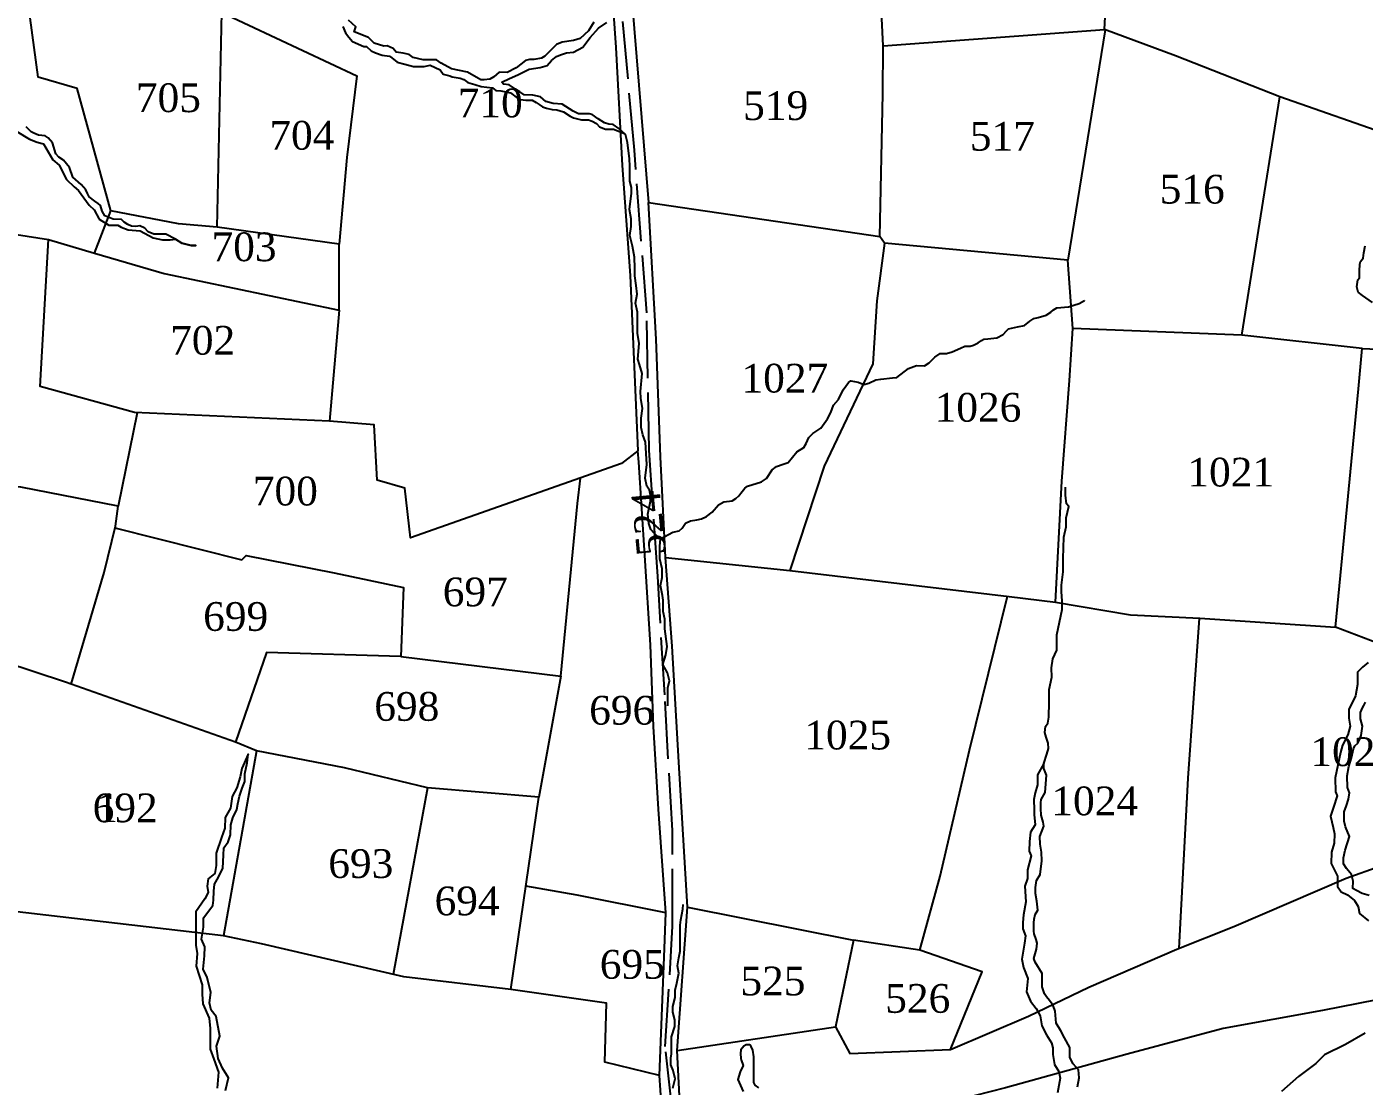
# Model space of a CAD drawing. Header units: millimetres. Extents: x 232 to 2351, y -1279 to 995.
# Drawn here: x 1761.8 to 2041.3, y -357.6 to -136.2 of the extents above; entities that cross this region are included whole.
import ezdxf

# ---------------------------------------------------------------- set-up
doc = ezdxf.new("R2010")
doc.units = ezdxf.units.MM
doc.header["$MEASUREMENT"] = 0
doc.linetypes.add('ACAD_ISO02W100', pattern=[15, 12, -3])
for name, color, linetype in [('CARTTRACK', 30, 'ACAD_ISO02W100'), ('NALA', 4, 'Continuous'), ('SURVEY_BND', 7, 'Continuous'), ('SURVEY_NO', 7, 'Continuous')]:
    doc.layers.add(name, color=color, linetype=linetype)
doc.styles.get("Standard").update_dxf_attribs({"font": 'TIMES.TTF'})

msp = doc.modelspace()

# ---------------------------------------------------------------- linework, layer by layer
at = {"layer": 'CARTTRACK'}
msp.add_lwpolyline([(1874.55, -391.69), (1880.15, -386.6), (1894.28, -379.83), (1897.6, -377.15), (1896.65, -362.3), (1895.24, -349.27), (1896.78, -324.12), (1896.72, -304.15), (1895.12, -275.77), (1893.65, -251.08), (1891.86, -224.66), (1891.35, -195.99), (1888.79, -162.03), (1885.91, -129.91)], dxfattribs=at)
at = {"layer": 'NALA'}
for points in [[(1827.88, -136.18), (1828.44, -137.49), (1829.1, -138.44), (1829.89, -139.29), (1832.28, -140.34), (1832.84, -140.36), (1833.77, -141.24), (1834.72, -141.7), (1836.06, -142.16), (1837.6, -142.38), (1838.11, -142.7), (1839.23, -143.6), (1840.84, -144.02), (1842.62, -144.5), (1844.89, -144.5), (1846.14, -144.28), (1848.22, -145.26), (1848.86, -146.16), (1850.25, -146.48), (1850.71, -146.7), (1852.39, -146.94), (1853.16, -147.23), (1853.99, -147.9), (1855.46, -148.3), (1856.74, -148.7), (1859.12, -148.97), (1859.82, -149.58), (1860.91, -149.61), (1862.89, -150.06), (1864.35, -151.17), (1864.99, -151.41), (1866.11, -151.54), (1867.42, -151.6), (1868.27, -152.05), (1868.89, -152.5), (1869.56, -152.96), (1870.44, -153.25), (1871.64, -153.52), (1872.55, -153.6), (1873.94, -154.03), (1875.38, -154.93), (1876.08, -155.23), (1877.71, -155.65), (1878.59, -155.68), (1879.2, -155.68), (1879.95, -155.95), (1880.89, -156.45), (1881.5, -157.12), (1882.76, -157.6), (1884.41, -157.65), (1886.69, -158.52)], [(1880.31, -135.26), (1879.17, -137.05), (1877.48, -138.69), (1876.06, -139.12), (1873.67, -139.45), (1872.52, -139.94), (1871.22, -141.24), (1870.07, -142.39), (1869.36, -142.82), (1867.78, -143.09), (1866.86, -143.09), (1866.04, -143.31), (1864.08, -144.83), (1862.17, -145.76), (1860.54, -145.7), (1859.45, -146.68), (1858.58, -147.17), (1857.38, -147.34), (1856.67, -147.34), (1853.89, -145.7), (1853.89, -145.7), (1850.57, -145.05), (1850.57, -145.05), (1848.39, -143.85), (1848.39, -143.85), (1847.41, -143.15), (1847.41, -143.15), (1844.67, -143.14), (1842.57, -142.65), (1841.7, -142.04), (1840.5, -141.75), (1839.01, -141.53), (1838.4, -140.77), (1837.16, -140.24), (1836.47, -140.29), (1834.42, -139.65), (1833.2, -138.48), (1830.25, -137.31), (1830.59, -136.25), (1829.03, -134.83)], [(1894.12, -243.17), (1892.89, -241.99), (1892.23, -241.27), (1891.8, -240.02), (1891.62, -238.03), (1892.15, -235.35), (1892.15, -234.09), (1891.91, -233.07), (1891.4, -232.22), (1891.06, -230.55), (1891.4, -227.68), (1891.26, -225.4), (1891.13, -222.99), (1890.58, -221.45), (1890.21, -219.92), (1890.21, -218.02), (1890.45, -215.99), (1890.11, -213.85), (1890.04, -212.45), (1890.38, -208.67), (1889.87, -206.8), (1889.49, -205.64), (1889.77, -202.39), (1889.46, -200.21), (1889.46, -197.87), (1889.46, -195.86), (1889.02, -193.95), (1889.36, -192.07), (1889.19, -190.26), (1888.88, -188.26), (1888.85, -186.66), (1888.81, -184.34), (1888.37, -182.08), (1887.86, -179.87), (1888.13, -177.96), (1888.1, -176.33), (1887.76, -174.39), (1888.2, -171.01), (1888.2, -169.78), (1887.86, -168.49), (1887.83, -165.36), (1887.76, -163.79), (1887.35, -160.44), (1886.94, -158.74), (1885.54, -157.51), (1884.35, -156.66), (1883.47, -156.6), (1882.51, -156.32), (1881.25, -155.47), (1879.99, -154.59), (1879.38, -154.45), (1878.32, -154.45), (1877.1, -154.45), (1876.01, -153.87), (1873.72, -152.38), (1871.83, -152.29), (1870.26, -151.85), (1869.14, -150.89), (1869.14, -150.89), (1867.57, -150.52), (1865.73, -150.45), (1864.85, -149.81), (1863.96, -149.26), (1862.6, -148.38), (1861.44, -148.24), (1861.07, -147.8), (1861.07, -147.8), (1862.7, -147.05), (1864.44, -146.3), (1866.11, -145.42), (1866.82, -145.08), (1869.07, -144.76), (1870.57, -144.31), (1871.46, -143.29), (1872.51, -142.41), (1873.33, -142.07), (1874.59, -141.69), (1876.05, -141.56), (1878.03, -140.47), (1879.57, -138.45), (1881.31, -136.55), (1883.01, -135.32)], [(1759.76, -158.11), (1762.4, -159.73), (1763.99, -160.37), (1765.3, -160.69), (1765.8, -161.49), (1767.29, -164.01), (1768.62, -165.13), (1770.12, -168.13), (1771.77, -169.64), (1772.65, -170.45), (1773.22, -171.21), (1774.86, -173.52), (1775.9, -174.46), (1776.96, -176.43), (1778.95, -177.7), (1780.85, -177.68), (1781.58, -178.08), (1783, -178.67), (1785.56, -178.89), (1788.21, -180.32), (1790.19, -180.77), (1791.81, -180.77), (1792.93, -180.58), (1794.21, -181.46), (1796.19, -181.95), (1797.18, -181.95), (1796.19, -181.95), (1794.21, -181.46), (1792.93, -180.58), (1790.87, -179.58), (1789.77, -179.58), (1788.39, -179.56), (1787.23, -179.09), (1786.49, -178.28), (1785.46, -177.85), (1784.6, -177.95), (1783.7, -177.91), (1782.95, -177.56), (1782.2, -177.07), (1781.95, -176.85), (1781.63, -176.5), (1779.91, -176.43), (1778.12, -175.76), (1777.57, -174.74), (1777.24, -173.56), (1776.76, -173.15), (1776.06, -172.66), (1774.9, -171.75), (1774.5, -171.03), (1774.21, -170.28), (1773.21, -169.16), (1771.49, -167.64), (1770.73, -165.64), (1769.51, -164.11), (1768.55, -163.48), (1767.92, -162.75), (1767.21, -160.5), (1766.34, -159.4), (1765.67, -159.04), (1764.28, -158.85), (1763.3, -158.49), (1762.76, -158.18), (1761.72, -157.16)], [(2042.97, -193.82), (2040.91, -192.34), (2040, -191.69), (2039.75, -190.53), (2039.96, -189.12), (2040.25, -188.68), (2040.29, -187.27), (2040.36, -185.81), (2040.51, -185.27), (2041.02, -184.58), (2041.16, -183.46), (2041.49, -181.97)], [(1895.79, -278.1), (1895.79, -276.63), (1895.76, -275.59), (1895.76, -274.31), (1896.09, -272.89), (1895.73, -271.23), (1894.72, -269.43), (1895.35, -267.41), (1895.65, -265.72), (1895.16, -261.98), (1895.16, -259.99), (1894.8, -258.39), (1894.8, -256.04), (1894.64, -255.03), (1894.23, -252.96), (1894.61, -251.25), (1894.61, -249.45), (1894.12, -247.35), (1894.12, -244.75), (1894.26, -243.17), (1896.8, -241.8), (1898.14, -241.55), (1898.79, -240.98), (1899.48, -239.94), (1900.49, -239.45), (1901.83, -239.2), (1902.81, -239.04), (1903.88, -238.55), (1905.02, -237.62), (1906.37, -236.08), (1907.46, -235.46), (1909.21, -235.26), (1909.97, -234.8), (1910.58, -234.23), (1910.99, -233.65), (1911.86, -232.62), (1912.41, -232.18), (1915.31, -231.3), (1916.37, -230.59), (1917.55, -228.82), (1918.5, -228.08), (1919.9, -227.62), (1920.88, -227.26), (1922.69, -225.01), (1924.22, -224.11), (1924.69, -223.26), (1925.23, -222.01), (1926.05, -221.19), (1927.09, -220.53), (1927.72, -220.07), (1929.15, -218.17), (1929.8, -216.81), (1930.4, -215.25), (1931.41, -214.1), (1932.37, -212.11), (1933.52, -210.53), (1934.01, -210.2), (1935.54, -210.45), (1936.69, -210.97), (1937.78, -210.69), (1939.26, -209.98), (1940.27, -209.82), (1942.73, -209.57), (1943.6, -209.52), (1946.04, -207.65), (1947.76, -207), (1949.43, -207.05), (1950.36, -206.45), (1951.53, -205.28), (1952.68, -204.51), (1953.99, -204.46), (1955.2, -204.17), (1956.9, -203.38), (1957.85, -202.99), (1958.92, -202.97), (1959.66, -202.78), (1960.61, -202.26), (1961.3, -201.79), (1961.76, -201.47), (1962.66, -201.44), (1964.49, -201.19), (1965.86, -200.54), (1966.54, -199.72), (1966.98, -199.31), (1968.84, -198.9), (1970.26, -198.65), (1971.38, -197.72), (1972.25, -197.15), (1973.16, -196.99), (1974.8, -196.51), (1975.76, -195.86), (1976.36, -195.36), (1977.05, -194.98), (1979.48, -194.71), (1980.62, -194.41), (1981.69, -194.03), (1982.86, -193.43), (1982.86, -193.43)], [(1974.31, -290.15), (1974.94, -288.18), (1975.31, -286.97), (1975.22, -285.91), (1974.85, -284.66), (1974.57, -283.65), (1974.66, -282.44), (1975.17, -281.7), (1975.4, -280.46), (1975.45, -277.33), (1975.45, -274.65), (1976.01, -272.11), (1975.96, -270.12), (1976.24, -268.27), (1977.02, -266.47), (1977.02, -264.3), (1977.02, -263.24), (1978.14, -257.99), (1978.14, -256.14), (1978, -254.29), (1978.04, -252.85), (1978.37, -250.08), (1978.37, -247.3), (1978.54, -242.85), (1979.03, -240.67), (1979.03, -238.82), (1979.58, -236.42), (1979.06, -235.88), (1978.84, -234.1), (1978.84, -232.41)], [(2042.07, -269.04), (2040.94, -270.01), (2039.85, -271.06), (2039.89, -273.63), (2039.45, -275.97), (2038.03, -278.89), (2038.03, -280.67), (2038.36, -282.36), (2037.87, -284.17), (2036.7, -286.3), (2036.3, -287.83), (2035.21, -293.13), (2035.25, -296.03), (2035.61, -296.92), (2034.85, -299.25), (2034.2, -301.14), (2034.81, -303.49), (2035.09, -304.82), (2034.97, -306.75), (2034.41, -308.69), (2034.37, -311.02), (2035.66, -313.67), (2035.7, -315.84), (2036.47, -316.93), (2037.8, -317.57), (2039.21, -318.78), (2039.97, -319.99), (2040.26, -321.44), (2042.15, -323.01)], [(2042.27, -317.69), (2040.82, -317.26), (2039.65, -316.67), (2038.86, -316.28), (2038.96, -314.75), (2038.6, -313.34), (2037.58, -312.07), (2036.93, -311.09), (2036.93, -309.82), (2037.26, -308.26), (2038.2, -305.36), (2037.33, -303.37), (2037.08, -302.17), (2037.11, -300.25), (2037.55, -298.91), (2037.98, -297.56), (2038.17, -296.26), (2037.8, -295.17), (2037.69, -292.74), (2038.08, -290.76), (2038.59, -288.95), (2039.06, -287.1), (2039.32, -286.48), (2039.9, -285.86), (2040.37, -284.96), (2040.66, -284.3), (2040.88, -282.33), (2040.52, -280.8), (2040.52, -279.5), (2040.88, -278.52), (2041.17, -278.01), (2041.57, -277.29)], [(1803.36, -358.42), (1803.98, -355.77), (1802.73, -353.77), (1801.85, -351.73), (1801.48, -349.18), (1802.19, -347.09), (1801.43, -343.02), (1800.39, -341.68), (1800.01, -340.14), (1800.31, -337.97), (1799.51, -334.84), (1798.68, -333.08), (1799, -330.34), (1799.04, -328.46), (1798.37, -326.83), (1798.75, -324.33), (1798.75, -322.37), (1800.68, -319.81), (1800.84, -318.72), (1800.93, -316.84), (1801.05, -315.34), (1801.89, -313.88), (1802.77, -311.99), (1802.94, -309.27), (1803.02, -307.73), (1803.9, -306.48), (1804.4, -305.02), (1804.44, -302.97), (1804.9, -301.51), (1805.74, -299.78), (1805.95, -298.53), (1806.28, -296.95), (1806.87, -295.28), (1807.41, -293.9), (1807.41, -292.31), (1807.91, -290.02), (1808.08, -288.18), (1806.74, -291.19), (1806.45, -292.9), (1805.7, -295.19), (1804.78, -297.03), (1804.4, -299.45), (1803.32, -301.45), (1803.19, -303.67), (1802.52, -305.63), (1801.39, -308.9), (1801.39, -311.45), (1801.1, -313.12), (1799.76, -314.2), (1799.51, -315.79), (1799.76, -317.08), (1799.01, -318.42), (1797.13, -321.11), (1797.13, -324.12), (1797.13, -328.08), (1797.42, -329.8), (1797.21, -332.47), (1798.51, -336.37), (1798.51, -338.34), (1798.59, -340.34), (1799.93, -343.34), (1800.18, -345.51), (1800.18, -349.8), (1800.93, -351.93), (1801.89, -354.64), (1801.6, -357.94)], [(1981.33, -357.66), (1981.73, -355.77), (1981.57, -354.12), (1980.48, -352.91), (1979.76, -351.54), (1979.76, -349.45), (1978.63, -347.47), (1977.9, -345.98), (1976.93, -344.37), (1976.69, -341.85), (1976.29, -340.68), (1975.52, -339.64), (1974.92, -338.87), (1974.47, -338.27), (1973.95, -336.82), (1973.95, -335.61), (1973.99, -334.04), (1972.54, -331.63), (1972.22, -330.86), (1972.78, -328.89), (1972.94, -327.69), (1972.7, -326.92), (1972.29, -325.71), (1972.25, -325.19), (1972.25, -323.42), (1972.33, -322.65), (1972.54, -321.65), (1973.06, -320.76), (1972.86, -318.89), (1972.62, -317.32), (1972.62, -316.07), (1972.82, -314.58), (1973.58, -313.34), (1973.91, -310.44), (1973.83, -308.67), (1973.58, -307.02), (1973.5, -305.36), (1974.31, -303.21), (1974.19, -302.36), (1973.75, -300.95), (1973.67, -299.54), (1973.67, -298.38), (1973.79, -297.69), (1974.59, -296.2), (1974.88, -292.6), (1974.31, -291.15), (1974.31, -290.15), (1973.02, -292.52), (1973.02, -294.58), (1972.5, -296.27), (1972.22, -297.68), (1972.34, -299.85), (1972.34, -300.82), (1972.49, -302.98), (1971.52, -304.51), (1971.32, -306.4), (1971.28, -308.45), (1971.68, -309.42), (1970.92, -312.32), (1970.92, -314.17), (1970.39, -315.78), (1970.55, -319.04), (1970.11, -321.77), (1969.91, -323.38), (1969.91, -324.67), (1970.47, -326.16), (1970.27, -327.69), (1969.75, -331.03), (1970.11, -332.72), (1970.96, -335.02), (1970.72, -337.86), (1971.56, -339.8), (1972.73, -341.33), (1973.58, -342.86), (1973.94, -344.91), (1974.87, -346.82), (1975.96, -348.51), (1976.2, -349.52), (1976.2, -350.92), (1976.56, -353.02), (1977.45, -354.51), (1977.73, -355.84), (1977.2, -358.92)], [(1896.8, -357.93), (1897.32, -356.03), (1896.88, -354.25), (1896.39, -353.12), (1896.39, -351.66), (1896.51, -350.81), (1896.51, -349.96), (1896.51, -348.95), (1896.51, -348.18), (1896.51, -347.21), (1897.2, -345.08), (1897.2, -343.7), (1896.84, -342.08), (1896.84, -340.87), (1897.28, -339.05), (1897.32, -337.47), (1897.65, -336.01), (1898.05, -333.96), (1897.77, -332.42), (1898.05, -330.72), (1898.34, -329.31), (1898.34, -327.52), (1898.34, -325.7), (1898.38, -323.92), (1898.46, -322.79), (1898.9, -320.56), (1898.95, -319.59)], [(2041.47, -346.44), (2037.39, -348.87), (2033, -351), (2031.14, -352.81), (2027.55, -355.51), (2023.99, -358.63)], [(1914.77, -357.86), (1914, -357.3), (1913.76, -356.77), (1913.76, -355.85), (1913.76, -353.07), (1913.76, -351.42), (1913.52, -350.05), (1913.2, -349.29), (1912.88, -348.88), (1912.15, -348.92), (1911.63, -349.17), (1911.02, -349.93), (1910.94, -350.74), (1911.02, -351.78), (1911.1, -352.06), (1911.51, -353.19), (1910.9, -354.52), (1910.42, -356.13), (1911.51, -358.63)]]:
    msp.add_lwpolyline(points, dxfattribs=at)
at = {"layer": 'SURVEY_BND'}
for points in [[(1882.38, -90.97), (1883.41, -118.71), (1884.92, -140.58), (1886.2, -165.23), (1887.93, -188.17), (1889.51, -224.79), (1886.08, -227.5), (1842.01, -242.97), (1840.83, -232.65), (1835.03, -230.97), (1834.45, -219.38), (1825.1, -218.6)], [(2054.01, -118.78), (2047.97, -159.38), (2023.65, -150.84), (2001.83, -142.27), (1986.98, -136.8), (1987.76, -122.18), (1987.4, -108.03), (1987.76, -99.69)], [(1736.44, -176.01), (1766.35, -180.66), (1775.96, -183.52), (1779.38, -174.66), (1772.34, -149.13), (1764.24, -146.73), (1762.53, -134.39), (1756.23, -107.55)], [(1888.22, -130.66), (1891.72, -172.95), (1940.1, -180.05), (1940.7, -150.25), (1940.78, -140.23), (1940.31, -131.64)], [(1801.6, -178.13), (1802.62, -133.28), (1830.77, -146.45), (1828.74, -163.51), (1827.13, -181.67)], [(1987.13, -136.85), (1979.35, -185), (1941.03, -181.41), (1940.1, -180.05)], [(1940.78, -140.23), (1986.98, -136.8)], [(2015.7, -200.69), (2020.4, -170.91), (2023.65, -150.84)], [(2040.86, -203.46), (2081.7, -205.21), (2073.71, -182.44), (2066.52, -163.08), (2047.97, -159.38)], [(1895.31, -247.07), (1894.23, -226.09), (1893.31, -201.48), (1891.72, -172.95)], [(1775.96, -183.52), (1790.53, -187.75), (1827.13, -195.44), (1827.13, -181.67), (1801.6, -178.13), (1793.57, -177.37), (1779.38, -174.66)], [(1827.13, -195.44), (1825.1, -218.6), (1784.35, -216.84), (1764.61, -211.37), (1766.35, -180.66)], [(1941.03, -181.41), (1939.44, -193.47), (1938.61, -206.68), (1928.42, -228.02), (1921.29, -249.82), (1967.06, -255.23), (1976.78, -256.41), (1978.08, -231.13), (1979.68, -210.16), (1980.38, -199.28), (1979.35, -185)], [(1976.78, -256.41), (1992.47, -259.07), (2006.92, -259.79), (2035.3, -261.67), (2037.73, -236.47), (2040.05, -211.9), (2040.86, -203.46), (2015.7, -200.69), (1980.38, -199.28)], [(1784.88, -216.86), (1780.9, -236.36), (1760.61, -232.41), (1738.79, -231.03), (1723.83, -228.03)], [(1895.33, -321.32), (1893.82, -299.69), (1892.79, -282.41), (1892.14, -265.34), (1890.94, -246.71), (1889.69, -227.22), (1889.51, -224.79)], [(1840, -267.77), (1873.44, -271.89), (1876.92, -235.81), (1877.52, -230.51)], [(1771.13, -273.55), (1778.03, -250.25), (1780.35, -240.53), (1780.9, -236.36)], [(1780.26, -240.9), (1806.74, -247.56), (1807.65, -246.72), (1826.09, -250.28), (1840.52, -253.34), (1840, -267.77), (1811.92, -266.94), (1805.46, -285.69)], [(1899.86, -320.15), (1898.08, -289.85), (1896.69, -265.64), (1895.31, -247.07), (1921.29, -249.82)], [(1948.39, -329.13), (1952.66, -313.7), (1958.81, -287.33), (1966.77, -255.2)], [(2002.58, -328.75), (2004.52, -293.2), (2006.84, -259.79)], [(2070.29, -302.4), (2064.51, -272.77), (2035.3, -261.67)], [(1809.85, -287.5), (1805.46, -285.69), (1769.93, -273.13), (1757.01, -268.92), (1749.6, -319.95)], [(1873.44, -271.89), (1868.84, -297.18)], [(1899.06, -375.77), (1897.74, -350.09), (1930.79, -345.13), (1933.82, -350.74), (1954.86, -349.91), (1971.1, -342.9), (1983.71, -336.89), (2002.11, -328.94), (2014.01, -324.18), (2037.49, -314.09), (2058.57, -306.56), (2070.29, -302.4), (2098.36, -292.41), (2117.87, -292.52), (2141.15, -287.2), (2160.14, -282.11)], [(1845.54, -295.24), (1828.2, -291.01), (1809.85, -287.5), (1802.92, -326.16)], [(2161.21, -293.16), (2127.32, -308.2), (2112.79, -313.93), (2085.2, -325.27), (2058.48, -336.68), (2032.56, -341.76), (2011.77, -345.51), (1991.75, -350.87), (1966.33, -357.88), (1936.84, -365.44), (1894.99, -376.88)], [(1862.94, -337.32), (1868.84, -297.18), (1845.54, -295.24), (1838.4, -334.18)], [(1556.86, -382.46), (1599.21, -432.8), (1665.41, -437.59), (1727.33, -411.6), (1783.05, -389.43), (1822.84, -391.94), (1895.48, -376.78), (1894.06, -355.3), (1882.61, -352.56), (1882.97, -340.18), (1862.94, -337.32), (1840.6, -334.69), (1810.87, -327.83), (1802.92, -326.16), (1749.6, -319.95), (1711.42, -314.18), (1675.1, -303.71)], [(1894.06, -355.3), (1895.01, -330.56), (1895.33, -321.32), (1876.83, -317.62), (1866.11, -315.77)], [(1897.74, -350.09), (1899.86, -320.15), (1934.56, -327.02), (1930.79, -345.13)], [(1954.86, -349.91), (1961.45, -333.66), (1948.39, -329.13), (1934.56, -327.02)]]:
    msp.add_lwpolyline(points, dxfattribs=at)

# ---------------------------------------------------------------- texts
at = {"layer": 'SURVEY_NO'}
for s, p in [('705', (1784.63, -154.06)), ('710', (1851.87, -155.15)), ('519', (1911.5, -155.7)), ('704', (1812.52, -161.9)), ('517', (1958.87, -162.1)), ('516', (1998.53, -173.16)), ('703', (1800.43, -185.2)), ('702', (1791.79, -204.73)), ('1027', (1911.16, -212.64)), ('1026', (1951.51, -218.73)), ('1021', (2004.32, -232.27)), ('700', (1809.06, -236.23)), ('697', (1848.75, -257.29)), ('699', (1798.69, -262.42)), ('698', (1834.44, -281.21)), ('696', (1879.34, -282.01)), ('1025', (1924.28, -287.2)), ('1023', (2030.02, -290.68)), ('1024', (1975.9, -300.95)), ('692', (1775.6, -302.4)), ('1', (1776.38, -302.38)), ('693', (1824.83, -314.04)), ('694', (1847.04, -321.84)), ('695', (1881.56, -335.09)), ('525', (1910.93, -338.57)), ('526', (1941.19, -342.21))]:
    msp.add_text(s, height=6, dxfattribs=at).set_placement(p)
msp.add_text('524', height=6, rotation=95.3607, dxfattribs=at).set_placement((1895.34, -246.47))

doc.saveas('drawing.dxf')
